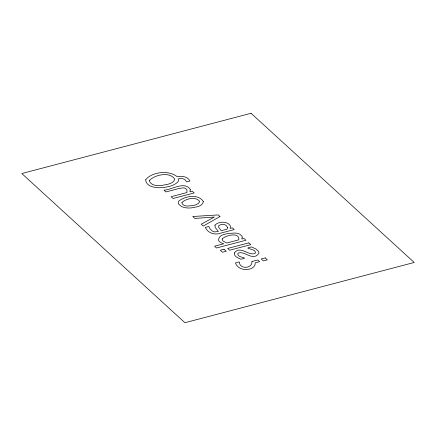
<?xml version="1.0" encoding="UTF-8"?>
<svg xmlns="http://www.w3.org/2000/svg" width="436" height="436" viewBox="0 0 436 436"><rect width="100%" height="100%" fill="white"/><g stroke="black" fill="none" stroke-linecap="round" stroke-linejoin="round"><path stroke-width="0.65" d="M145.662 179.823C145.891 186.058 154.099 187.665 159.145 187.774C165.576 187.398 172.961 186.663 177.828 181.997A11.952 5.941 0.8 0 0 178.444 178.809C181.545 177.828 185.311 178.711 186.586 181.894L189.987 181C187.594 176.487 181.79 175.637 177.256 176.787C169.391 169.947 151.793 171.68 145.662 179.823M203.372 201.503C202.609 206.838 195.159 207.035 190.957 207.95C186.695 208.25 181.594 207.798 178.771 204.168A9.603 4.774 0.8 0 1 178.864 201.018C185.251 195.96 198.282 193.682 203.372 201.503M242.242 237.086L241.827 239.042L243.98 238.476L245.931 240.263L216.523 247.991L214.572 246.204L223.717 243.8A10.944 5.439 0.8 0 1 218.638 240.612C217.875 233.402 230.17 233.309 235.162 233.037A7.734 3.842 0.8 0 1 240.007 234.361L241.936 236.154L242.242 237.086M190.369 189.633L189.9 191.775L192.243 191.159L194.194 192.946L173.087 198.494L171.13 196.707L186.891 192.565L186.99 189.867L185.66 188.543A3.117 1.548 0.8 0 0 183.033 187.878L177.937 188.777L165.914 191.938L163.963 190.15C170.705 190.238 185.087 180.477 190.369 189.633M214.943 225.156L215.21 227.461L218.42 231.456L214.588 231.925L212.267 231.064L209.787 228.535L208.915 226.48L205.302 227.429C207.781 232.829 214.294 235.287 219.815 233.374L234.252 229.581L232.312 227.805L230.061 228.393L230.464 226.627L230.213 225.51C226.785 220.992 218.632 221.254 214.943 225.156M251.986 261.491C252.52 265.955 247.594 267.987 243.898 267.164C242.067 266.707 240.258 265.568 239.604 263.72C240.383 260.341 236.988 262.881 235.456 262.919C236.59 266.309 239.751 268.685 243.223 269.257A7.298 3.624 0.8 0 0 248.046 269.344C251.567 269.007 255.458 266.843 255.305 262.804L259.611 261.676L257.752 259.976L251.986 261.491M181.986 202.402L182.166 203.737L183.6 205.051A5.45 2.709 0.8 0 0 187.093 206.043C191.246 205.727 197.862 205.841 199.753 201.536C195.971 196.075 186.123 198.625 181.986 202.402M149.592 180.27L149.472 181.229C151.385 185.736 157.385 185.872 161.571 185.491C165.985 184.417 173.299 184.363 174.787 179.158C169.833 171.392 155.069 174.694 149.592 180.27M222.24 238.955L222.147 239.626L222.976 240.988L226.666 243.026L238.841 239.827C239.805 231.636 225.199 235.375 222.24 238.955M234.317 252.978C233.756 256.477 238.29 258.019 240.786 259.207C250.155 257.54 238.797 258.085 237.925 254.64L237.74 253.817L238.165 253.12C244.896 250.487 252.564 261.529 258.722 253.627A9.194 4.567 0.8 0 0 258.232 251.054L256.003 249.038L251.637 246.972C241.173 248.869 255.649 248.095 255.425 252.706L255.027 253.43C248.297 256.161 240.416 245.054 234.317 252.978M227.494 227.418L227.112 229.173L221.254 230.709L218.643 227.298L218.687 225.772C221.107 223.515 226.524 223.821 227.494 227.418M219.978 216.523L203.241 226.071L201.203 224.208L214.349 217.052L194.876 218.42L192.767 216.496L218.218 214.921L219.978 216.523M251.071 113.284L21.8 173.528L184.929 322.716L414.2 262.472L251.071 113.284M224.022 249.239L220.338 250.21L222.562 252.242L226.246 251.272L224.022 249.239M248.803 242.885L227.69 248.433L229.641 250.22L250.755 244.672L248.803 242.885M265.219 257.899L261.229 258.951L263.349 260.886L267.339 259.84L265.219 257.899"/></g></svg>
